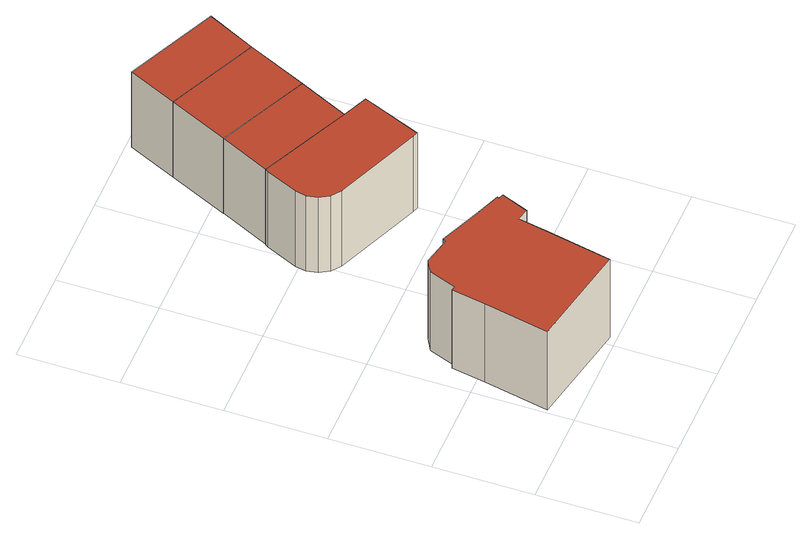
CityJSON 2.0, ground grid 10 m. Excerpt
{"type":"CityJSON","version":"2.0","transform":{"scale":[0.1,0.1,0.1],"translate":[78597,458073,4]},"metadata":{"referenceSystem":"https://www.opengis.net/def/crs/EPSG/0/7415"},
"CityObjects":{
"building1":{"type":"Building","attributes":{"roofType":"1000","RelativeEavesHeight":10.15,"RelativeRidgeHeight":10.15,"AbsoluteEavesHeight":14.42,"AbsoluteRidgeHeight":14.42},"geometry":[{"type":"Solid","lod":"2","boundaries":[[[[0,1,2,3]],[[1,4,5,2]],[[4,6,7,5]],[[6,8,9,7]],[[8,10,11,9]],[[10,12,13,11]],[[12,14,15,13]],[[14,16,17,15]],[[16,18,19,17]],[[18,20,21,19]],[[20,22,23,21]],[[22,24,25,23]],[[24,26,27,25]],[[26,28,29,27]],[[28,30,31,29]],[[30,0,3,31]],[[30,28,26,24,22,20,18,16,14,12,10,8,6,4,1,0]],[[3,2,5,7,9,11,13,15,17,19,21,23,25,27,29,31]]]],"semantics":{"surfaces":[{"type":"WallSurface"},{"type":"RoofSurface","Direction":0,"Slope":90},{"type":"GroundSurface"}],"values":[[0,0,0,0,0,0,0,0,0,0,0,0,0,0,0,0,1,2]]}}]},
"building2":{"type":"Building","attributes":{"roofType":"1000","RelativeEavesHeight":9.72,"RelativeRidgeHeight":9.72,"AbsoluteEavesHeight":13.99,"AbsoluteRidgeHeight":13.99},"geometry":[{"type":"Solid","lod":"2","boundaries":[[[[32,33,34,35]],[[33,36,37,34]],[[36,38,39,37]],[[38,40,41,39]],[[40,42,43,41]],[[42,44,45,43]],[[44,46,47,45]],[[46,48,49,47]],[[48,50,51,49]],[[50,52,53,51]],[[52,54,55,53]],[[54,32,35,55]],[[54,52,50,48,46,44,42,40,38,36,33,32]],[[35,34,37,39,41,43,45,47,49,51,53,55]]]],"semantics":{"surfaces":[{"type":"WallSurface"},{"type":"RoofSurface","Direction":0,"Slope":90},{"type":"GroundSurface"}],"values":[[0,0,0,0,0,0,0,0,0,0,0,0,1,2]]}}]},
"building3":{"type":"Building","attributes":{"roofType":"1000","RelativeEavesHeight":9.61,"RelativeRidgeHeight":9.61,"AbsoluteEavesHeight":13.99,"AbsoluteRidgeHeight":13.99},"geometry":[{"type":"Solid","lod":"2","boundaries":[[[[52,50,56,57]],[[50,58,59,56]],[[58,60,61,59]],[[60,52,57,61]],[[60,58,50,52]],[[57,56,59,61]]]],"semantics":{"surfaces":[{"type":"WallSurface"},{"type":"RoofSurface","Direction":0,"Slope":90},{"type":"GroundSurface"}],"values":[[0,0,0,0,1,2]]}}]},
"building4":{"type":"Building","attributes":{"roofType":"1000","RelativeEavesHeight":9.65,"RelativeRidgeHeight":9.65,"AbsoluteEavesHeight":13.99,"AbsoluteRidgeHeight":13.99},"geometry":[{"type":"Solid","lod":"2","boundaries":[[[[60,58,62,63]],[[58,64,65,62]],[[64,66,67,65]],[[66,60,63,67]],[[66,64,58,60]],[[63,62,65,67]]]],"semantics":{"surfaces":[{"type":"WallSurface"},{"type":"RoofSurface","Direction":0,"Slope":90},{"type":"GroundSurface"}],"values":[[0,0,0,0,1,2]]}}]},
"building5":{"type":"Building","attributes":{"roofType":"1000","RelativeEavesHeight":9.74,"RelativeRidgeHeight":9.74,"AbsoluteEavesHeight":13.99,"AbsoluteRidgeHeight":13.99},"geometry":[{"type":"Solid","lod":"2","boundaries":[[[[66,64,65,67]],[[64,68,69,65]],[[68,70,71,69]],[[70,66,67,71]],[[70,68,64,66]],[[67,65,69,71]]]],"semantics":{"surfaces":[{"type":"WallSurface"},{"type":"RoofSurface","Direction":0,"Slope":90},{"type":"GroundSurface"}],"values":[[0,0,0,0,1,2]]}}]}
},
"vertices":[
[109,7,104],[4,28,104],[4,28,3],[109,7,3],[17,93,104],[17,93,3],[23,127,104],[23,127,3],[27,126,104],[27,126,3],[37,153,104],[37,153,3],[50,160,104],[50,160,3],[78,154,104],[78,154,3],[80,157,104],[80,157,3],[123,139,104],[123,139,3],[147,130,104],[147,130,3],[146,128,104],[146,128,3],[151,126,104],[151,126,3],[140,99,104],[140,99,3],[128,102,104],[128,102,3],[122,72,104],[122,72,3],
[221,278,100],[200,227,100],[200,227,3],[221,278,3],[195,229,100],[195,229,3],[108,265,100],[108,265,3],[99,272,100],[99,272,3],[93,282,100],[93,282,3],[91,293,100],[91,293,3],[93,304,100],[93,304,3],[107,336,100],[107,336,3],[109,339,100],[109,339,3],[199,297,100],[199,297,3],[224,286,100],[224,286,3],
[109,339,4],[199,297,4],[132,388,100],[132,388,4],[222,346,100],[222,346,4],
[132,388,3],[222,346,3],[159,447,100],[159,447,3],[249,405,100],[249,405,3],
[181,495,100],[181,495,3],[272,453,100],[272,453,3]
]}
